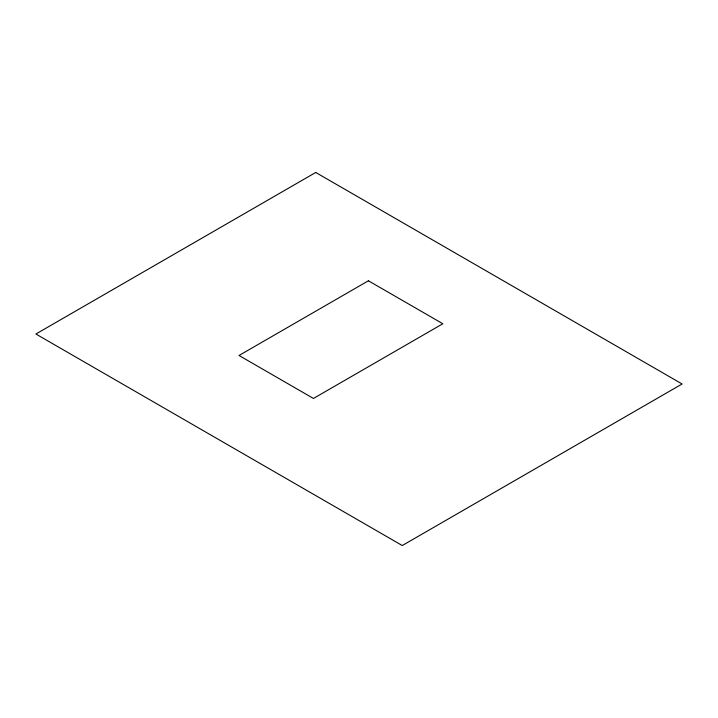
<?xml version="1.0" encoding="UTF-8"?>
<svg xmlns="http://www.w3.org/2000/svg" width="718" height="718" viewBox="0 0 718 718"><rect width="100%" height="100%" fill="white"/><g stroke="black" fill="none" stroke-linecap="round" stroke-linejoin="round"><path stroke-width="1.08" d="M315.732 172.464L35.9 334.014L402.268 545.536L682.1 383.986L315.732 172.464M368.406 280.783L239.022 355.482L313.452 398.454L442.835 323.755L368.406 280.783"/></g></svg>
